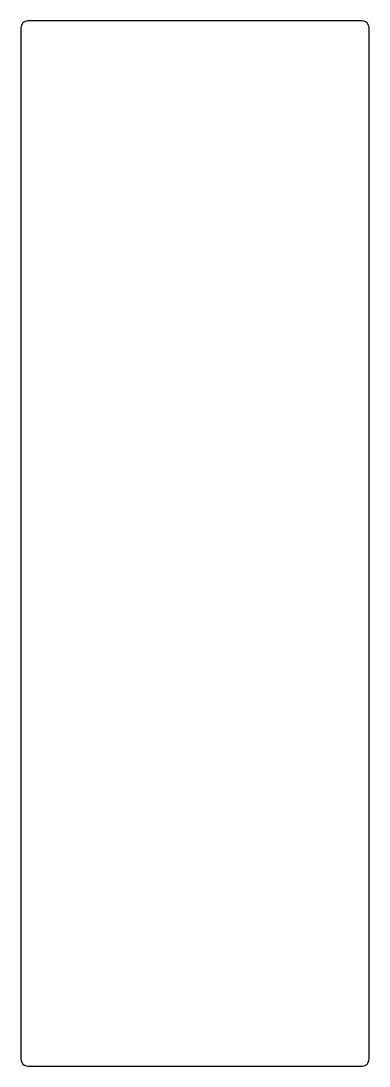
# Model space of a CAD drawing. Header units: millimetres. Extents: x -147 to 3, y -445 to 5.
import ezdxf

# ---------------------------------------------------------------- set-up
doc = ezdxf.new("R2010")
doc.units = ezdxf.units.MM

msp = doc.modelspace()

# ---------------------------------------------------------------- linework, layer by layer
msp.add_lwpolyline([(0, 5), (-144, 5, 0.414214), (-147, 2), (-147, -442, 0.414214), (-144, -445), (0, -445, 0.414214), (3, -442), (3, 2, 0.414214)], format="xyb", close=True)

doc.saveas('drawing.dxf')
